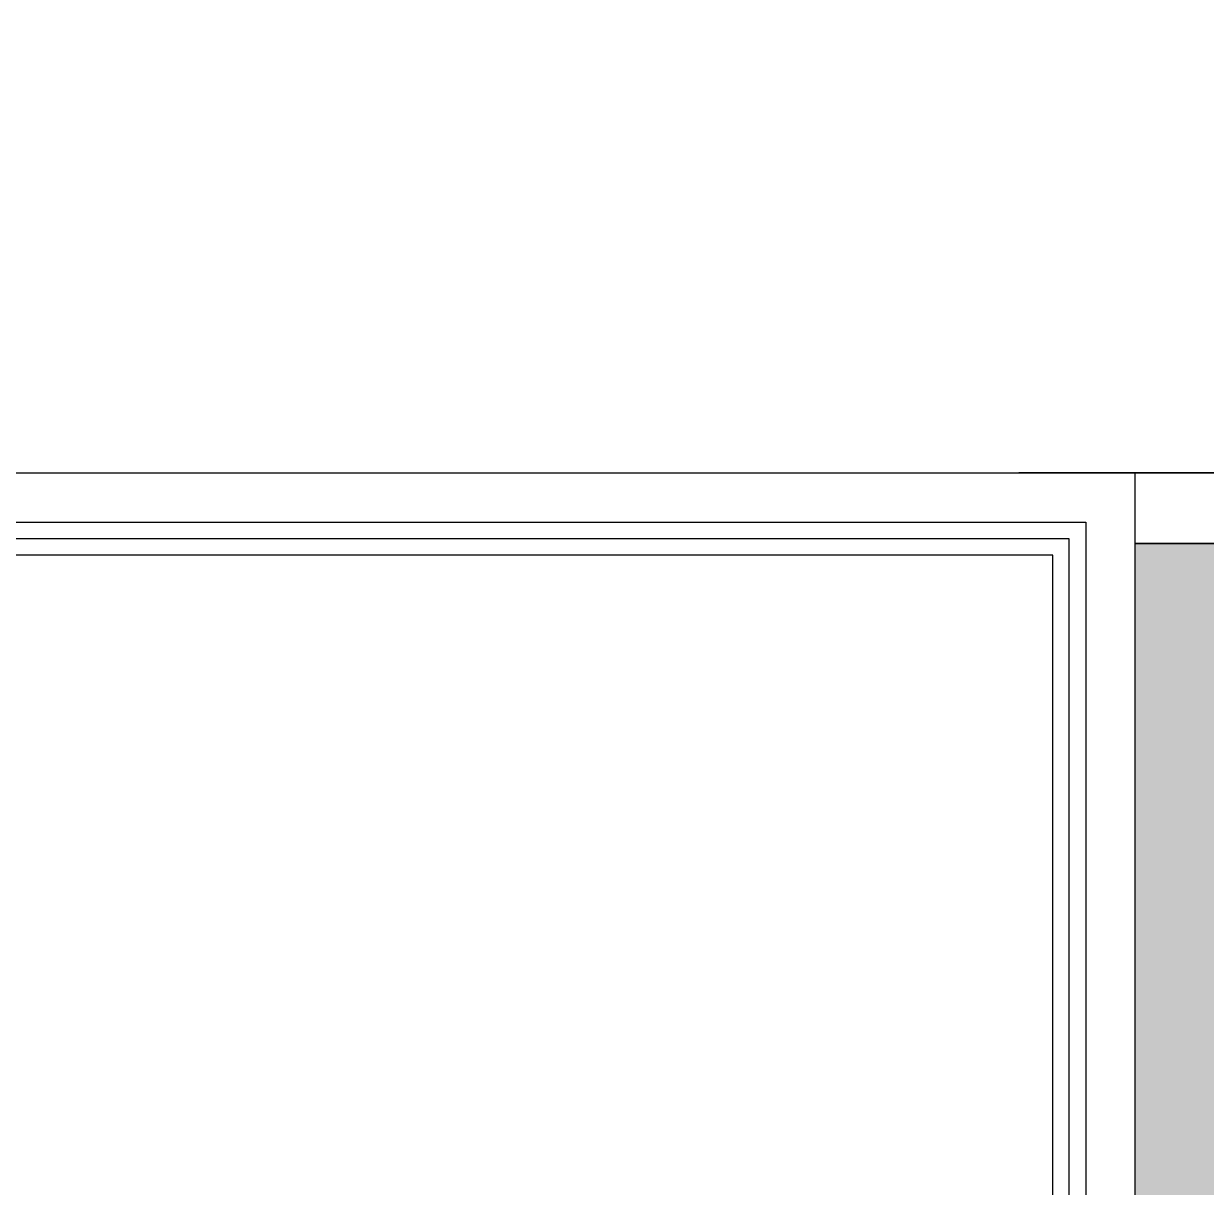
# Model space of a CAD drawing. Header units: metres. Extents: x -8 to 211, y -5 to 120.
# Drawn here: x 169.78 to 174.81, y 115.16 to 120.11 of the extents above; entities that cross this region are included whole.
import ezdxf

# ---------------------------------------------------------------- set-up
doc = ezdxf.new("R2010")
doc.units = ezdxf.units.M
doc.header["$LTSCALE"] = 0.8
doc.header["$MEASUREMENT"] = 0
for name, color, linetype in [('ARchi-Murs porteurs', 7, 'CONTINUOUS'), ('P-vue1', 12, 'CONTINUOUS'), ('Terrasse', 7, 'CONTINUOUS')]:
    doc.layers.add(name, color=color, linetype=linetype)

msp = doc.modelspace()

# ---------------------------------------------------------------- hatches: boundary and pattern name
at = {"layer": 'Terrasse', "linetype": 'Continuous'}
h = msp.add_hatch(dxfattribs=at)
h.set_pattern_fill('AR-SAND,_O', color=8, scale=0.5)
h.set_pattern_definition([(37.5, (144.6412, 45.7495), (-0.031497, 0.963412), [0, -0.76, 0, -0.85, 0, -0.8125]), (7.5, (144.6412, 45.7495), (0.884888, 1.411073), [0, -0.41, 0, -0.685, 0, -0.2625]), (327.5, (144.0262, 45.7495), (1.557071, 0.0028295), [0, -0.25, 0, -0.9, 0, -1.175]), (317.5, (144.0262, 45.7495), (1.503063, 0.438838), [0, -0.125, 0, -0.59, 0, -0.675])])
h.paths.add_polyline_path([(174.511, 117.8995), (185.1509, 117.8996), (188.1103, 117.5361), (183.316, 78.4898), (180.2391, 78.8676), (179.4188, 72.1861), (179.4188, 67.5994), (174.3412, 67.5994), (174.3412, 74.9964), (166.9912, 74.9964), (166.9912, 92.6895), (174.511, 92.6895)])

# ---------------------------------------------------------------- linework, layer by layer
at = {"layer": 'ARchi-Murs porteurs', "color": 8, "linetype": 'Continuous'}
msp.add_lwpolyline([(174.371, 113.9495), (174.1609, 113.9495), (174.1609, 117.8494), (149.9585, 117.8494), (149.9585, 120.1095), (150.1686, 120.1095), (150.1686, 118.2), (174.511, 118.1995)], dxfattribs=at)
at = {"layer": 'ARchi-Murs porteurs', "color": 8}
msp.add_lwpolyline([(166.8412, 92.9095), (166.8412, 67.7995), (166.9912, 67.7995), (166.9912, 92.6895), (174.511, 92.6895), (174.511, 118.1995)], dxfattribs=at)
msp.add_lwpolyline([(174.511, 117.8995), (185.1509, 117.8996), (188.1103, 117.5361), (183.316, 78.4898), (180.2391, 78.8676), (179.4188, 72.1861), (179.4188, 67.5994), (174.3412, 67.5994), (174.3412, 74.9964), (166.9912, 74.9964), (166.9912, 92.6895), (174.511, 92.6895)], close=True, dxfattribs=at)
at = {"layer": 'P-vue1', "color": 8, "linetype": 'Continuous'}
msp.add_lwpolyline([(150.0986, 120.0395), (150.0986, 117.9895), (174.301, 117.9895), (174.301, 113.9495), (174.2309, 113.9495), (174.2309, 117.9194), (150.0285, 117.9194), (150.0285, 120.0395)], close=True, dxfattribs=at)
at = {"layer": 'Terrasse', "color": 8, "linetype": 'Continuous'}
msp.add_line((174.511, 118.1995), (179.6583, 118.1995), dxfattribs=at)
at = {"layer": 'Terrasse', "color": 8}
for points in [[(179.7165, 72.1495), (180.5003, 78.5332), (183.5772, 78.1555), (188.4446, 117.7973), (185.1693, 118.1996), (174.0162, 118.1995)], [(179.4188, 72.1861), (180.2391, 78.8676), (183.316, 78.4898), (188.1103, 117.5361), (185.1509, 117.8996), (174.511, 117.8995)]]:
    msp.add_lwpolyline(points, dxfattribs=at)

doc.saveas('drawing.dxf')
